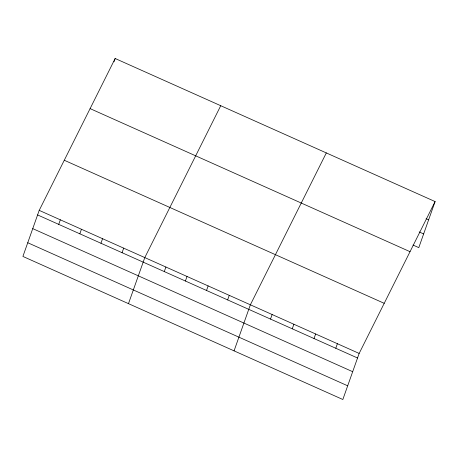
<?xml version="1.0" encoding="UTF-8"?>
<svg xmlns="http://www.w3.org/2000/svg" width="458" height="458" viewBox="0 0 458 458"><rect width="100%" height="100%" fill="white"/><g stroke="black" fill="none" stroke-linecap="round" stroke-linejoin="round"><path stroke-width="0.69" d="M39.211 210.371L22.9 256.434L342.836 399.502L359.152 353.439L435.1 201.566L115.164 58.498L39.211 210.371L359.152 353.439M114.008 61.75L115.164 58.498M58.716 224.368L60.33 219.811M79.829 233.815L81.444 229.258M100.949 243.255L102.558 238.698M122.063 252.696L123.677 248.139M128.48 303.648L144.791 257.585L220.739 105.712M164.296 271.583L165.905 267.025M185.41 281.023L187.024 276.466M206.524 290.469L208.138 285.912M227.643 299.91L229.258 295.353M234.061 350.862L250.371 304.793L326.319 152.92M270.512 319.083L272.126 314.526M292.267 328.81L293.881 324.253M314.022 338.536L315.636 333.979M335.783 348.269L337.391 343.712M435.1 201.566L418.789 247.629L413.03 245.053M426.077 218.678L428.636 219.823M419.162 231.931L423.639 233.935M90.1 108.615L410.036 251.682M64.275 160.254L384.216 303.322M37.596 214.928L357.538 357.996M32.747 228.622L352.689 371.696M27.749 242.734L347.691 385.808"/></g></svg>
